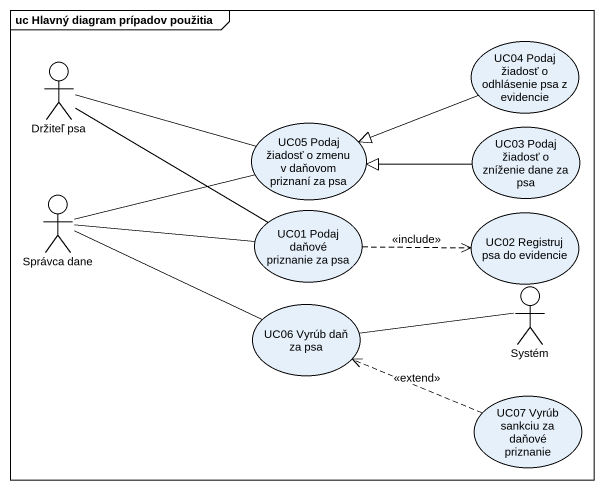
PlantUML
@startuml
mainframe uc Hlavný diagram prípadov použitia
usecase "UC04 Podaj žiadosť o odhlásenie psa z evidencie" as UC04_Podaj_žiadosť_o
actor "Držiteľ psa" as Držiteľ_psa
usecase "UC05 Podaj žiadosť o zmenu v daňovom priznaní za psa" as UC05_Podaj_žiadosť_o_zmenu
usecase "UC03 Podaj žiadosť o zníženie dane za psa" as UC03_Podaj_žiadosť_o
actor "Správca dane" as Správca_dane
usecase "UC01 Podaj daňové priznanie za psa" as UC01_Podaj_daňové_priznanie
usecase "UC02 Registruj psa do evidencie" as UC02_Registruj_psa_do
usecase "UC06 Vyrúb daň za psa" as UC06_Vyrúb_daň_za_psa
actor Systém
usecase "UC07 Vyrúb sankciu za daňové priznanie" as UC07_Vyrúb_sankciu_za
UC04_Podaj_žiadosť_o -left-|> UC05_Podaj_žiadosť_o_zmenu
Držiteľ_psa -right- UC05_Podaj_žiadosť_o_zmenu
Držiteľ_psa -right- UC01_Podaj_daňové_priznanie
UC03_Podaj_žiadosť_o -left-|> UC05_Podaj_žiadosť_o_zmenu
Správca_dane -right- UC05_Podaj_žiadosť_o_zmenu
Správca_dane -right- UC01_Podaj_daňové_priznanie
Správca_dane -right- UC06_Vyrúb_daň_za_psa
UC01_Podaj_daňové_priznanie .right.> UC02_Registruj_psa_do : <<include>>
Systém -left- UC06_Vyrúb_daň_za_psa
UC07_Vyrúb_sankciu_za .left.> UC06_Vyrúb_daň_za_psa : <<extend>>
@enduml
